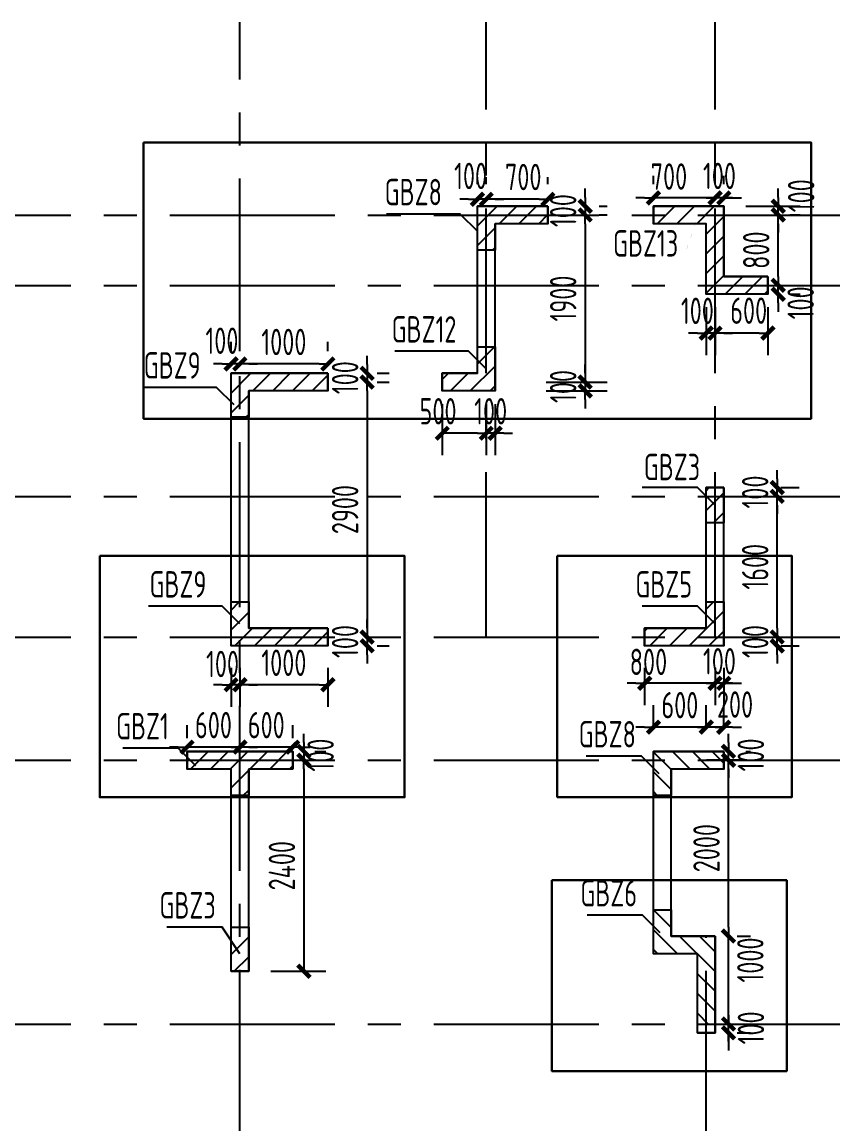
# Model space of a CAD drawing. Extents: x 580289 to 1106878, y -144605 to 78052.
# Drawn here: x 883208 to 892423, y 58074 to 70605 of the extents above; entities that cross this region are included whole.
import ezdxf

# ---------------------------------------------------------------- set-up
doc = ezdxf.new("R2010")
doc.units = 0
doc.header["$LTSCALE"] = 100
doc.linetypes.add('CENTER', pattern=[2, 1.25, -0.25, 0.25, -0.25])
doc.layers.get('0').update_dxf_attribs({"linetype": 'CONTINUOUS'})
doc.layers.get('Defpoints').update_dxf_attribs({"linetype": 'CONTINUOUS'})
for name, color, linetype in [('21000', 7, 'CONTINUOUS'), ('b边缘构件', 240, 'CONTINUOUS'), ('b边缘构件阴影', 240, 'CONTINUOUS'), ('COLU', 7, 'CONTINUOUS'), ('DIM', 3, 'CONTINUOUS'), ('PAXIS', 253, 'CENTER'), ('TEXT', 2, 'CONTINUOUS'), ('THIN', 7, 'CONTINUOUS')]:
    doc.layers.add(name, color=color, linetype=linetype)
doc.styles.get("Standard").update_dxf_attribs({"font": 'tssdeng.shx', "width": 0.7, "bigfont": 'tssdchn.shx'})
doc.styles.add('TSSD_Dimension', font='Tssdeng.shx', dxfattribs={"width": 0.7, "bigfont": 'tssdchn.shx'})
doc.dimstyles.new('TSSD_100_100$0', dxfattribs={"dimtxt": 300, "dimasz": 100, "dimexe": 250, "dimexo": 250, "dimgap": 100, "dimtad": 1, "dimdec": 0, "dimzin": 0, "dimdsep": 46, "dimtxsty": 'TSSD_Dimension', "dimblk": '_TSDBK', "dimblk1": '_TSDBK', "dimblk2": '_TSDBK', "dimsah": 1, "dimcen": 0, "dimclrt": 7, "dimadec": 0, "dimazin": 0, "dimtfac": 1, "dimtdec": 0, "dimtix": 1, "dimtmove": 2, "dimatfit": 3, "dimldrblk": '_TSDBK', "dimfxl": 1, "dimtolj": 1, "dimtzin": 0, "dimarcsym": 0})
pattern_1 = [(45, (430321.28, 300359.7), (-112.2532, 112.2532), [])]

# ---------------------------------------------------------------- blocks, each defined once
blk = doc.blocks.new('_TSDBK')
blk.add_line((-1, 0), (0, 0))
at = {"const_width": 0.5}
blk.add_lwpolyline([(-0.7, -0.7), (0.7, 0.7)], dxfattribs=at)
blk = doc.blocks.new('*D875')
at = {"layer": 'Defpoints', "color": 0}
for p in [(886283, 62311), (886283, 62211), (886411, 62211)]:
    blk.add_point(p, dxfattribs=at)
at = {"layer": 'DIM', "color": 0, "lineweight": -2}
for p, q in [((886411, 62411), (886411, 62511)), ((886411, 62311), (886411, 62211)), ((886533, 62311), (886661, 62311)), ((886533, 62211), (886661, 62211)), ((886411, 62111), (886411, 62011))]:
    blk.add_line(p, q, dxfattribs=at)
at = {"layer": 'DIM', "color": 0, "lineweight": -2, "xscale": 100, "yscale": 100, "zscale": 100}
for p, rotation in [((886411, 62311), 270), ((886411, 62211), 90)]:
    blk.add_blockref('_TSDBK', p, dxfattribs=dict(at, rotation=rotation))
at = {"layer": 'DIM', "color": 7, "insert": (886601, 62269), "char_height": 300, "attachment_point": 5, "rotation": 90, "style": 'TSSD_Dimension'}
blk.add_mtext('\\A1;100', dxfattribs=at)
blk = doc.blocks.new('*D876')
at = {"layer": 'Defpoints', "color": 0}
for p in [(886283, 62211), (885783, 59811), (886411, 59811)]:
    blk.add_point(p, dxfattribs=at)
at = {"layer": 'DIM', "color": 0, "lineweight": -2}
for p, q in [((886533, 62211), (886661, 62211)), ((886411, 62111), (886411, 59911)), ((886033, 59811), (886661, 59811))]:
    blk.add_line(p, q, dxfattribs=at)
at = {"layer": 'DIM', "color": 0, "lineweight": -2, "xscale": 100, "yscale": 100, "zscale": 100}
for p, rotation in [((886411, 62211), 90), ((886411, 59811), 270)]:
    blk.add_blockref('_TSDBK', p, dxfattribs=dict(at, rotation=rotation))
at = {"layer": 'DIM', "color": 7, "insert": (886161, 61011), "char_height": 300, "attachment_point": 5, "rotation": 90, "style": 'TSSD_Dimension'}
blk.add_mtext('\\A1;2400', dxfattribs=at)
blk = doc.blocks.new('*D885')
at = {"layer": 'Defpoints', "color": 0}
for p in [(890883, 59211), (891236, 59211), (891083, 59111)]:
    blk.add_point(p, dxfattribs=at)
at = {"layer": 'DIM', "color": 0, "lineweight": -2}
for p, q in [((891236, 59311), (891236, 59411)), ((891133, 59211), (891486, 59211)), ((891236, 59111), (891236, 59211)), ((891333, 59111), (891486, 59111)), ((891236, 59011), (891236, 58911))]:
    blk.add_line(p, q, dxfattribs=at)
at = {"layer": 'DIM', "color": 0, "lineweight": -2, "xscale": 100, "yscale": 100, "zscale": 100}
for p, rotation in [((891236, 59211), 270), ((891236, 59111), 90)]:
    blk.add_blockref('_TSDBK', p, dxfattribs=dict(at, rotation=rotation))
at = {"layer": 'DIM', "color": 7, "insert": (891491, 59167), "char_height": 300, "attachment_point": 5, "rotation": 90, "style": 'TSSD_Dimension'}
blk.add_mtext('\\A1;100', dxfattribs=at)
blk = doc.blocks.new('*D886')
at = {"layer": 'Defpoints', "color": 0}
for p in [(891083, 60211), (891236, 60211), (890883, 59211)]:
    blk.add_point(p, dxfattribs=at)
at = {"layer": 'DIM', "color": 0, "lineweight": -2}
for p, q in [((891236, 60311), (891236, 60411)), ((891236, 59211), (891236, 60211)), ((891333, 60211), (891486, 60211)), ((891133, 59211), (891486, 59211)), ((891236, 59111), (891236, 59011))]:
    blk.add_line(p, q, dxfattribs=at)
at = {"layer": 'DIM', "color": 0, "lineweight": -2, "xscale": 100, "yscale": 100, "zscale": 100}
for p, rotation in [((891236, 60211), 270), ((891236, 59211), 90)]:
    blk.add_blockref('_TSDBK', p, dxfattribs=dict(at, rotation=rotation))
at = {"layer": 'DIM', "color": 7, "insert": (891484, 59939), "char_height": 300, "attachment_point": 5, "rotation": 90, "style": 'TSSD_Dimension'}
blk.add_mtext('\\A1;1000', dxfattribs=at)
blk = doc.blocks.new('*D887')
at = {"layer": 'Defpoints', "color": 0}
for p in [(891236, 62211), (891635, 62211), (891083, 60211)]:
    blk.add_point(p, dxfattribs=at)
at = {"layer": 'DIM', "color": 0, "lineweight": -2}
for p, q in [((891385, 62211), (890986, 62211)), ((891236, 60311), (891236, 62111)), ((891333, 60211), (891486, 60211))]:
    blk.add_line(p, q, dxfattribs=at)
at = {"layer": 'DIM', "color": 0, "lineweight": -2, "xscale": 100, "yscale": 100, "zscale": 100}
for p, rotation in [((891236, 62211), 90), ((891236, 60211), 270)]:
    blk.add_blockref('_TSDBK', p, dxfattribs=dict(at, rotation=rotation))
at = {"layer": 'DIM', "color": 7, "insert": (890986, 61211), "char_height": 300, "attachment_point": 5, "rotation": 90, "style": 'TSSD_Dimension'}
blk.add_mtext('\\A1;2000', dxfattribs=at)
blk = doc.blocks.new('*D888')
at = {"layer": 'Defpoints', "color": 0}
for p in [(891182, 62311), (891236, 62311), (891635, 62211)]:
    blk.add_point(p, dxfattribs=at)
at = {"layer": 'DIM', "color": 0, "lineweight": -2}
for p, q in [((891236, 62411), (891236, 62511)), ((891236, 62211), (891236, 62311)), ((891432, 62311), (891486, 62311)), ((891385, 62211), (890986, 62211)), ((891236, 62111), (891236, 62011))]:
    blk.add_line(p, q, dxfattribs=at)
at = {"layer": 'DIM', "color": 0, "lineweight": -2, "xscale": 100, "yscale": 100, "zscale": 100}
for p, rotation in [((891236, 62311), 270), ((891236, 62211), 90)]:
    blk.add_blockref('_TSDBK', p, dxfattribs=dict(at, rotation=rotation))
at = {"layer": 'DIM', "color": 7, "insert": (891490, 62271), "char_height": 300, "attachment_point": 5, "rotation": 90, "style": 'TSSD_Dimension'}
blk.add_mtext('\\A1;100', dxfattribs=at)
blk = doc.blocks.new('*D889')
at = {"layer": 'Defpoints', "color": 0}
for p in [(890983, 62587), (890983, 62311), (891182, 62311)]:
    blk.add_point(p, dxfattribs=at)
at = {"layer": 'DIM', "color": 0, "lineweight": -2}
for p, q in [((890983, 62561), (890983, 62837)), ((891182, 62561), (891182, 62837)), ((890883, 62587), (890783, 62587)), ((891182, 62587), (890983, 62587)), ((891282, 62587), (891382, 62587))]:
    blk.add_line(p, q, dxfattribs=at)
at = {"layer": 'DIM', "color": 0, "lineweight": -2, "xscale": 100, "yscale": 100, "zscale": 100}
blk.add_blockref('_TSDBK', (890983, 62587), dxfattribs=at)
at = {"layer": 'DIM', "color": 0, "lineweight": -2, "xscale": 100, "yscale": 100, "zscale": 100, "rotation": 180}
blk.add_blockref('_TSDBK', (891182, 62587), dxfattribs=at)
at = {"layer": 'DIM', "color": 7, "insert": (891310, 62844), "char_height": 300, "attachment_point": 5, "style": 'TSSD_Dimension'}
blk.add_mtext('\\A1;200', dxfattribs=at)
blk = doc.blocks.new('*D890')
at = {"layer": 'Defpoints', "color": 0}
for p in [(890383, 62587), (890383, 62311), (890983, 62311)]:
    blk.add_point(p, dxfattribs=at)
at = {"layer": 'DIM', "color": 0, "lineweight": -2}
for p, q in [((890383, 62561), (890383, 62837)), ((890983, 62561), (890983, 62837)), ((890283, 62587), (890183, 62587)), ((890983, 62587), (890383, 62587)), ((891083, 62587), (891183, 62587))]:
    blk.add_line(p, q, dxfattribs=at)
at = {"layer": 'DIM', "color": 0, "lineweight": -2, "xscale": 100, "yscale": 100, "zscale": 100}
blk.add_blockref('_TSDBK', (890383, 62587), dxfattribs=at)
at = {"layer": 'DIM', "color": 0, "lineweight": -2, "xscale": 100, "yscale": 100, "zscale": 100, "rotation": 180}
blk.add_blockref('_TSDBK', (890983, 62587), dxfattribs=at)
at = {"layer": 'DIM', "color": 7, "insert": (890683, 62837), "char_height": 300, "attachment_point": 5, "style": 'TSSD_Dimension'}
blk.add_mtext('\\A1;600', dxfattribs=at)
blk = doc.blocks.new('*D891')
at = {"layer": 'Defpoints', "color": 0}
for p in [(891083, 63511), (891183, 63511), (891083, 63086)]:
    blk.add_point(p, dxfattribs=at)
at = {"layer": 'DIM', "color": 0, "lineweight": -2}
for p, q in [((891083, 63261), (891083, 62836)), ((891183, 63261), (891183, 62836)), ((890983, 63086), (890883, 63086)), ((891183, 63086), (891083, 63086)), ((891283, 63086), (891383, 63086))]:
    blk.add_line(p, q, dxfattribs=at)
at = {"layer": 'DIM', "color": 0, "lineweight": -2, "xscale": 100, "yscale": 100, "zscale": 100}
blk.add_blockref('_TSDBK', (891083, 63086), dxfattribs=at)
at = {"layer": 'DIM', "color": 0, "lineweight": -2, "xscale": 100, "yscale": 100, "zscale": 100, "rotation": 180}
blk.add_blockref('_TSDBK', (891183, 63086), dxfattribs=at)
at = {"layer": 'DIM', "color": 7, "insert": (891133, 63336), "char_height": 300, "attachment_point": 5, "style": 'TSSD_Dimension'}
blk.add_mtext('\\A1;100', dxfattribs=at)
blk = doc.blocks.new('*D892')
at = {"layer": 'Defpoints', "color": 0}
for p in [(890283, 63511), (891083, 63511), (890283, 63086)]:
    blk.add_point(p, dxfattribs=at)
at = {"layer": 'DIM', "color": 0, "lineweight": -2}
for p, q in [((890283, 63261), (890283, 62836)), ((891083, 63261), (891083, 62836)), ((890183, 63086), (890083, 63086)), ((891083, 63086), (890283, 63086)), ((891183, 63086), (891283, 63086))]:
    blk.add_line(p, q, dxfattribs=at)
at = {"layer": 'DIM', "color": 0, "lineweight": -2, "xscale": 100, "yscale": 100, "zscale": 100}
blk.add_blockref('_TSDBK', (890283, 63086), dxfattribs=at)
at = {"layer": 'DIM', "color": 0, "lineweight": -2, "xscale": 100, "yscale": 100, "zscale": 100, "rotation": 180}
blk.add_blockref('_TSDBK', (891083, 63086), dxfattribs=at)
at = {"layer": 'DIM', "color": 7, "insert": (890326, 63329), "char_height": 300, "attachment_point": 5, "style": 'TSSD_Dimension'}
blk.add_mtext('\\A1;800', dxfattribs=at)
blk = doc.blocks.new('*D893')
at = {"layer": 'Defpoints', "color": 0}
for p in [(888483, 68590), (888483, 68511), (889183, 68511)]:
    blk.add_point(p, dxfattribs=at)
at = {"layer": 'DIM', "color": 0, "lineweight": -2}
for p, q in [((888483, 68761), (888483, 68840)), ((889183, 68761), (889183, 68840)), ((889083, 68590), (888583, 68590))]:
    blk.add_line(p, q, dxfattribs=at)
at = {"layer": 'DIM', "color": 0, "lineweight": -2, "xscale": 100, "yscale": 100, "zscale": 100, "rotation": 180}
blk.add_blockref('_TSDBK', (888483, 68590), dxfattribs=at)
at = {"layer": 'DIM', "color": 0, "lineweight": -2, "xscale": 100, "yscale": 100, "zscale": 100}
blk.add_blockref('_TSDBK', (889183, 68590), dxfattribs=at)
at = {"layer": 'DIM', "color": 7, "insert": (888903, 68843), "char_height": 300, "attachment_point": 5, "style": 'TSSD_Dimension'}
blk.add_mtext('\\A1;700', dxfattribs=at)
blk = doc.blocks.new('*D894')
at = {"layer": 'Defpoints', "color": 0}
for p in [(888383, 68590), (888383, 68511), (888483, 68511)]:
    blk.add_point(p, dxfattribs=at)
at = {"layer": 'DIM', "color": 0, "lineweight": -2}
for p, q in [((888383, 68761), (888383, 68840)), ((888483, 68761), (888483, 68840)), ((888283, 68590), (888183, 68590)), ((888483, 68590), (888383, 68590)), ((888583, 68590), (888683, 68590))]:
    blk.add_line(p, q, dxfattribs=at)
at = {"layer": 'DIM', "color": 0, "lineweight": -2, "xscale": 100, "yscale": 100, "zscale": 100}
blk.add_blockref('_TSDBK', (888383, 68590), dxfattribs=at)
at = {"layer": 'DIM', "color": 0, "lineweight": -2, "xscale": 100, "yscale": 100, "zscale": 100, "rotation": 180}
blk.add_blockref('_TSDBK', (888483, 68590), dxfattribs=at)
at = {"layer": 'DIM', "color": 7, "insert": (888305, 68855), "char_height": 300, "attachment_point": 5, "style": 'TSSD_Dimension'}
blk.add_mtext('\\A1;100', dxfattribs=at)
blk = doc.blocks.new('*D904')
at = {"layer": 'Defpoints', "color": 0}
for p in [(891083, 67611), (891683, 67611), (891083, 67068)]:
    blk.add_point(p, dxfattribs=at)
at = {"layer": 'DIM', "color": 0, "lineweight": -2}
for p, q in [((891083, 67361), (891083, 66818)), ((891683, 67361), (891683, 66818)), ((891583, 67068), (891183, 67068))]:
    blk.add_line(p, q, dxfattribs=at)
at = {"layer": 'DIM', "color": 0, "lineweight": -2, "xscale": 100, "yscale": 100, "zscale": 100, "rotation": 180}
blk.add_blockref('_TSDBK', (891083, 67068), dxfattribs=at)
at = {"layer": 'DIM', "color": 0, "lineweight": -2, "xscale": 100, "yscale": 100, "zscale": 100}
blk.add_blockref('_TSDBK', (891683, 67068), dxfattribs=at)
at = {"layer": 'DIM', "color": 7, "insert": (891465, 67323), "char_height": 300, "attachment_point": 5, "style": 'TSSD_Dimension'}
blk.add_mtext('\\A1;600', dxfattribs=at)
blk = doc.blocks.new('*D905')
at = {"layer": 'Defpoints', "color": 0}
for p in [(890983, 67611), (891083, 67611), (890983, 67068)]:
    blk.add_point(p, dxfattribs=at)
at = {"layer": 'DIM', "color": 0, "lineweight": -2}
for p, q in [((890983, 67361), (890983, 66818)), ((891083, 67361), (891083, 66818)), ((890883, 67068), (890783, 67068)), ((891083, 67068), (890983, 67068)), ((891183, 67068), (891283, 67068))]:
    blk.add_line(p, q, dxfattribs=at)
at = {"layer": 'DIM', "color": 0, "lineweight": -2, "xscale": 100, "yscale": 100, "zscale": 100}
blk.add_blockref('_TSDBK', (890983, 67068), dxfattribs=at)
at = {"layer": 'DIM', "color": 0, "lineweight": -2, "xscale": 100, "yscale": 100, "zscale": 100, "rotation": 180}
blk.add_blockref('_TSDBK', (891083, 67068), dxfattribs=at)
at = {"layer": 'DIM', "color": 7, "insert": (890882, 67321), "char_height": 300, "attachment_point": 5, "style": 'TSSD_Dimension'}
blk.add_mtext('\\A1;100', dxfattribs=at)
blk = doc.blocks.new('*D906')
at = {"layer": 'Defpoints', "color": 0}
for p in [(891683, 67611), (891801, 67611), (891683, 67511)]:
    blk.add_point(p, dxfattribs=at)
at = {"layer": 'DIM', "color": 0, "lineweight": -2}
for p, q in [((891801, 67711), (891801, 67811)), ((891801, 67511), (891801, 67611)), ((891933, 67611), (892051, 67611)), ((891933, 67511), (892051, 67511)), ((891801, 67411), (891801, 67311))]:
    blk.add_line(p, q, dxfattribs=at)
at = {"layer": 'DIM', "color": 0, "lineweight": -2, "xscale": 100, "yscale": 100, "zscale": 100}
for p, rotation in [((891801, 67611), 270), ((891801, 67511), 90)]:
    blk.add_blockref('_TSDBK', p, dxfattribs=dict(at, rotation=rotation))
at = {"layer": 'DIM', "color": 7, "insert": (892056, 67412), "char_height": 300, "attachment_point": 5, "rotation": 90, "style": 'TSSD_Dimension'}
blk.add_mtext('\\A1;100', dxfattribs=at)
blk = doc.blocks.new('*D907')
at = {"layer": 'Defpoints', "color": 0}
for p in [(891683, 68411), (891801, 68411), (891683, 67611)]:
    blk.add_point(p, dxfattribs=at)
at = {"layer": 'DIM', "color": 0, "lineweight": -2}
for p, q in [((891801, 67711), (891801, 68311)), ((891933, 68411), (892051, 68411)), ((891933, 67611), (892051, 67611))]:
    blk.add_line(p, q, dxfattribs=at)
at = {"layer": 'DIM', "color": 0, "lineweight": -2, "xscale": 100, "yscale": 100, "zscale": 100}
for p, rotation in [((891801, 68411), 90), ((891801, 67611), 270)]:
    blk.add_blockref('_TSDBK', p, dxfattribs=dict(at, rotation=rotation))
at = {"layer": 'DIM', "color": 7, "insert": (891551, 68011), "char_height": 300, "attachment_point": 5, "rotation": 90, "style": 'TSSD_Dimension'}
blk.add_mtext('\\A1;800', dxfattribs=at)
blk = doc.blocks.new('*D908')
at = {"layer": 'Defpoints', "color": 0}
for p in [(891183, 68511), (891801, 68511), (891683, 68411)]:
    blk.add_point(p, dxfattribs=at)
at = {"layer": 'DIM', "color": 0, "lineweight": -2}
for p, q in [((891801, 68611), (891801, 68711)), ((891433, 68511), (892051, 68511)), ((891801, 68411), (891801, 68511)), ((891801, 68311), (891801, 68211)), ((891933, 68411), (892051, 68411))]:
    blk.add_line(p, q, dxfattribs=at)
at = {"layer": 'DIM', "color": 0, "lineweight": -2, "xscale": 100, "yscale": 100, "zscale": 100}
for p, rotation in [((891801, 68511), 270), ((891801, 68411), 90)]:
    blk.add_blockref('_TSDBK', p, dxfattribs=dict(at, rotation=rotation))
at = {"layer": 'DIM', "color": 7, "insert": (892062, 68630), "char_height": 300, "attachment_point": 5, "rotation": 90, "style": 'TSSD_Dimension'}
blk.add_mtext('\\A1;100', dxfattribs=at)
blk = doc.blocks.new('*D909')
at = {"layer": 'Defpoints', "color": 0}
for p in [(891083, 68605), (891083, 68511), (891183, 68511)]:
    blk.add_point(p, dxfattribs=at)
at = {"layer": 'DIM', "color": 0, "lineweight": -2}
for p, q in [((891083, 68761), (891083, 68855)), ((891183, 68761), (891183, 68855)), ((890983, 68605), (890883, 68605)), ((891183, 68605), (891083, 68605)), ((891283, 68605), (891383, 68605))]:
    blk.add_line(p, q, dxfattribs=at)
at = {"layer": 'DIM', "color": 0, "lineweight": -2, "xscale": 100, "yscale": 100, "zscale": 100}
blk.add_blockref('_TSDBK', (891083, 68605), dxfattribs=at)
at = {"layer": 'DIM', "color": 0, "lineweight": -2, "xscale": 100, "yscale": 100, "zscale": 100, "rotation": 180}
blk.add_blockref('_TSDBK', (891183, 68605), dxfattribs=at)
at = {"layer": 'DIM', "color": 7, "insert": (891133, 68855), "char_height": 300, "attachment_point": 5, "style": 'TSSD_Dimension'}
blk.add_mtext('\\A1;100', dxfattribs=at)
blk = doc.blocks.new('*D910')
at = {"layer": 'Defpoints', "color": 0}
for p in [(890383, 68605), (890383, 68511), (891083, 68511)]:
    blk.add_point(p, dxfattribs=at)
at = {"layer": 'DIM', "color": 0, "lineweight": -2}
for p, q in [((890383, 68761), (890383, 68855)), ((891083, 68761), (891083, 68855)), ((890283, 68605), (890183, 68605)), ((891083, 68605), (890383, 68605)), ((891183, 68605), (891283, 68605))]:
    blk.add_line(p, q, dxfattribs=at)
at = {"layer": 'DIM', "color": 0, "lineweight": -2, "xscale": 100, "yscale": 100, "zscale": 100}
blk.add_blockref('_TSDBK', (890383, 68605), dxfattribs=at)
at = {"layer": 'DIM', "color": 0, "lineweight": -2, "xscale": 100, "yscale": 100, "zscale": 100, "rotation": 180}
blk.add_blockref('_TSDBK', (891083, 68605), dxfattribs=at)
at = {"layer": 'DIM', "color": 7, "insert": (890559, 68848), "char_height": 300, "attachment_point": 5, "style": 'TSSD_Dimension'}
blk.add_mtext('\\A1;700', dxfattribs=at)
blk = doc.blocks.new('*D911')
at = {"layer": 'Defpoints', "color": 0}
for p in [(889515, 68511), (889515, 68411), (889607, 68411)]:
    blk.add_point(p, dxfattribs=at)
at = {"layer": 'DIM', "color": 0, "lineweight": -2}
for p, q in [((889607, 68611), (889607, 68711)), ((889607, 68511), (889607, 68411)), ((889765, 68511), (889857, 68511)), ((889607, 68311), (889607, 68211)), ((889765, 68411), (889857, 68411))]:
    blk.add_line(p, q, dxfattribs=at)
at = {"layer": 'DIM', "color": 0, "lineweight": -2, "xscale": 100, "yscale": 100, "zscale": 100}
for p, rotation in [((889607, 68511), 270), ((889607, 68411), 90)]:
    blk.add_blockref('_TSDBK', p, dxfattribs=dict(at, rotation=rotation))
at = {"layer": 'DIM', "color": 7, "insert": (889357, 68461), "char_height": 300, "attachment_point": 5, "rotation": 90, "style": 'TSSD_Dimension'}
blk.add_mtext('\\A1;100', dxfattribs=at)
blk = doc.blocks.new('*D912')
at = {"layer": 'Defpoints', "color": 0}
for p in [(889515, 68411), (888915, 66511), (889607, 66511)]:
    blk.add_point(p, dxfattribs=at)
at = {"layer": 'DIM', "color": 0, "lineweight": -2}
for p, q in [((889607, 68311), (889607, 66611)), ((889765, 68411), (889857, 68411)), ((889165, 66511), (889857, 66511))]:
    blk.add_line(p, q, dxfattribs=at)
at = {"layer": 'DIM', "color": 0, "lineweight": -2, "xscale": 100, "yscale": 100, "zscale": 100}
for p, rotation in [((889607, 68411), 90), ((889607, 66511), 270)]:
    blk.add_blockref('_TSDBK', p, dxfattribs=dict(at, rotation=rotation))
at = {"layer": 'DIM', "color": 7, "insert": (889357, 67461), "char_height": 300, "attachment_point": 5, "rotation": 90, "style": 'TSSD_Dimension'}
blk.add_mtext('\\A1;1900', dxfattribs=at)
blk = doc.blocks.new('*D913')
at = {"layer": 'Defpoints', "color": 0}
for p in [(888915, 66511), (888915, 66411), (889607, 66411)]:
    blk.add_point(p, dxfattribs=at)
at = {"layer": 'DIM', "color": 0, "lineweight": -2}
for p, q in [((889607, 66611), (889607, 66711)), ((889165, 66511), (889857, 66511)), ((889607, 66511), (889607, 66411)), ((889165, 66411), (889857, 66411)), ((889607, 66311), (889607, 66211))]:
    blk.add_line(p, q, dxfattribs=at)
at = {"layer": 'DIM', "color": 0, "lineweight": -2, "xscale": 100, "yscale": 100, "zscale": 100}
for p, rotation in [((889607, 66511), 270), ((889607, 66411), 90)]:
    blk.add_blockref('_TSDBK', p, dxfattribs=dict(at, rotation=rotation))
at = {"layer": 'DIM', "color": 7, "insert": (889357, 66461), "char_height": 300, "attachment_point": 5, "rotation": 90, "style": 'TSSD_Dimension'}
blk.add_mtext('\\A1;100', dxfattribs=at)
blk = doc.blocks.new('*D914')
at = {"layer": 'Defpoints', "color": 0}
for p in [(888483, 66511), (888583, 66511), (888483, 65929)]:
    blk.add_point(p, dxfattribs=at)
at = {"layer": 'DIM', "color": 0, "lineweight": -2}
for p, q in [((888483, 66261), (888483, 65679)), ((888583, 66261), (888583, 65679)), ((888383, 65929), (888283, 65929)), ((888583, 65929), (888483, 65929)), ((888683, 65929), (888783, 65929))]:
    blk.add_line(p, q, dxfattribs=at)
at = {"layer": 'DIM', "color": 0, "lineweight": -2, "xscale": 100, "yscale": 100, "zscale": 100}
blk.add_blockref('_TSDBK', (888483, 65929), dxfattribs=at)
at = {"layer": 'DIM', "color": 0, "lineweight": -2, "xscale": 100, "yscale": 100, "zscale": 100, "rotation": 180}
blk.add_blockref('_TSDBK', (888583, 65929), dxfattribs=at)
at = {"layer": 'DIM', "color": 7, "insert": (888533, 66179), "char_height": 300, "attachment_point": 5, "style": 'TSSD_Dimension'}
blk.add_mtext('\\A1;100', dxfattribs=at)
blk = doc.blocks.new('*D915')
at = {"layer": 'Defpoints', "color": 0}
for p in [(887983, 66511), (888483, 66511), (887983, 65929)]:
    blk.add_point(p, dxfattribs=at)
at = {"layer": 'DIM', "color": 0, "lineweight": -2}
for p, q in [((887983, 66261), (887983, 65679)), ((888483, 66261), (888483, 65679)), ((888383, 65929), (888083, 65929))]:
    blk.add_line(p, q, dxfattribs=at)
at = {"layer": 'DIM', "color": 0, "lineweight": -2, "xscale": 100, "yscale": 100, "zscale": 100, "rotation": 180}
blk.add_blockref('_TSDBK', (887983, 65929), dxfattribs=at)
at = {"layer": 'DIM', "color": 0, "lineweight": -2, "xscale": 100, "yscale": 100, "zscale": 100}
blk.add_blockref('_TSDBK', (888483, 65929), dxfattribs=at)
at = {"layer": 'DIM', "color": 7, "insert": (887935, 66179), "char_height": 300, "attachment_point": 5, "style": 'TSSD_Dimension'}
blk.add_mtext('\\A1;500', dxfattribs=at)
blk = doc.blocks.new('*D916')
at = {"layer": 'Defpoints', "color": 0}
for p in [(885683, 66717), (885683, 66611), (886683, 66611)]:
    blk.add_point(p, dxfattribs=at)
at = {"layer": 'DIM', "color": 0, "lineweight": -2}
for p, q in [((885683, 66861), (885683, 66967)), ((886683, 66861), (886683, 66967)), ((886583, 66717), (885783, 66717))]:
    blk.add_line(p, q, dxfattribs=at)
at = {"layer": 'DIM', "color": 0, "lineweight": -2, "xscale": 100, "yscale": 100, "zscale": 100, "rotation": 180}
blk.add_blockref('_TSDBK', (885683, 66717), dxfattribs=at)
at = {"layer": 'DIM', "color": 0, "lineweight": -2, "xscale": 100, "yscale": 100, "zscale": 100}
blk.add_blockref('_TSDBK', (886683, 66717), dxfattribs=at)
at = {"layer": 'DIM', "color": 7, "insert": (886183, 66967), "char_height": 300, "attachment_point": 5, "style": 'TSSD_Dimension'}
blk.add_mtext('\\A1;1000', dxfattribs=at)
blk = doc.blocks.new('*D917')
at = {"layer": 'Defpoints', "color": 0}
for p in [(885583, 66717), (885583, 66611), (885683, 66611)]:
    blk.add_point(p, dxfattribs=at)
at = {"layer": 'DIM', "color": 0, "lineweight": -2}
for p, q in [((885583, 66861), (885583, 66967)), ((885683, 66861), (885683, 66967)), ((885483, 66717), (885383, 66717)), ((885683, 66717), (885583, 66717)), ((885783, 66717), (885883, 66717))]:
    blk.add_line(p, q, dxfattribs=at)
at = {"layer": 'DIM', "color": 0, "lineweight": -2, "xscale": 100, "yscale": 100, "zscale": 100}
blk.add_blockref('_TSDBK', (885583, 66717), dxfattribs=at)
at = {"layer": 'DIM', "color": 0, "lineweight": -2, "xscale": 100, "yscale": 100, "zscale": 100, "rotation": 180}
blk.add_blockref('_TSDBK', (885683, 66717), dxfattribs=at)
at = {"layer": 'DIM', "color": 7, "insert": (885479, 66981), "char_height": 300, "attachment_point": 5, "style": 'TSSD_Dimension'}
blk.add_mtext('\\A1;100', dxfattribs=at)
blk = doc.blocks.new('*D918')
at = {"layer": 'Defpoints', "color": 0}
for p in [(885683, 63511), (886683, 63511), (885683, 63069)]:
    blk.add_point(p, dxfattribs=at)
at = {"layer": 'DIM', "color": 0, "lineweight": -2}
for p, q in [((885683, 63261), (885683, 62819)), ((886683, 63261), (886683, 62819)), ((886583, 63069), (885783, 63069))]:
    blk.add_line(p, q, dxfattribs=at)
at = {"layer": 'DIM', "color": 0, "lineweight": -2, "xscale": 100, "yscale": 100, "zscale": 100, "rotation": 180}
blk.add_blockref('_TSDBK', (885683, 63069), dxfattribs=at)
at = {"layer": 'DIM', "color": 0, "lineweight": -2, "xscale": 100, "yscale": 100, "zscale": 100}
blk.add_blockref('_TSDBK', (886683, 63069), dxfattribs=at)
at = {"layer": 'DIM', "color": 7, "insert": (886183, 63319), "char_height": 300, "attachment_point": 5, "style": 'TSSD_Dimension'}
blk.add_mtext('\\A1;1000', dxfattribs=at)
blk = doc.blocks.new('*D919')
at = {"layer": 'Defpoints', "color": 0}
for p in [(885583, 63511), (885683, 63511), (885583, 63069)]:
    blk.add_point(p, dxfattribs=at)
at = {"layer": 'DIM', "color": 0, "lineweight": -2}
for p, q in [((885583, 63261), (885583, 62819)), ((885683, 63261), (885683, 62819)), ((885483, 63069), (885383, 63069)), ((885683, 63069), (885583, 63069)), ((885783, 63069), (885883, 63069))]:
    blk.add_line(p, q, dxfattribs=at)
at = {"layer": 'DIM', "color": 0, "lineweight": -2, "xscale": 100, "yscale": 100, "zscale": 100}
blk.add_blockref('_TSDBK', (885583, 63069), dxfattribs=at)
at = {"layer": 'DIM', "color": 0, "lineweight": -2, "xscale": 100, "yscale": 100, "zscale": 100, "rotation": 180}
blk.add_blockref('_TSDBK', (885683, 63069), dxfattribs=at)
at = {"layer": 'DIM', "color": 7, "insert": (885486, 63305), "char_height": 300, "attachment_point": 5, "style": 'TSSD_Dimension'}
blk.add_mtext('\\A1;100', dxfattribs=at)
blk = doc.blocks.new('*D920')
at = {"layer": 'Defpoints', "color": 0}
for p in [(886994, 66611), (886994, 66511), (887129, 66511)]:
    blk.add_point(p, dxfattribs=at)
at = {"layer": 'DIM', "color": 0, "lineweight": -2}
for p, q in [((887129, 66711), (887129, 66811)), ((887129, 66611), (887129, 66511)), ((887244, 66611), (887379, 66611)), ((887244, 66511), (887379, 66511)), ((887129, 66411), (887129, 66311))]:
    blk.add_line(p, q, dxfattribs=at)
at = {"layer": 'DIM', "color": 0, "lineweight": -2, "xscale": 100, "yscale": 100, "zscale": 100}
for p, rotation in [((887129, 66611), 270), ((887129, 66511), 90)]:
    blk.add_blockref('_TSDBK', p, dxfattribs=dict(at, rotation=rotation))
at = {"layer": 'DIM', "color": 7, "insert": (886879, 66561), "char_height": 300, "attachment_point": 5, "rotation": 90, "style": 'TSSD_Dimension'}
blk.add_mtext('\\A1;100', dxfattribs=at)
blk = doc.blocks.new('*D921')
at = {"layer": 'Defpoints', "color": 0}
for p in [(886994, 66511), (886994, 63611), (887129, 63611)]:
    blk.add_point(p, dxfattribs=at)
at = {"layer": 'DIM', "color": 0, "lineweight": -2}
for p, q in [((887244, 66511), (887379, 66511)), ((887129, 66411), (887129, 63711)), ((887244, 63611), (887379, 63611))]:
    blk.add_line(p, q, dxfattribs=at)
at = {"layer": 'DIM', "color": 0, "lineweight": -2, "xscale": 100, "yscale": 100, "zscale": 100}
for p, rotation in [((887129, 66511), 90), ((887129, 63611), 270)]:
    blk.add_blockref('_TSDBK', p, dxfattribs=dict(at, rotation=rotation))
at = {"layer": 'DIM', "color": 7, "insert": (886879, 65061), "char_height": 300, "attachment_point": 5, "rotation": 90, "style": 'TSSD_Dimension'}
blk.add_mtext('\\A1;2900', dxfattribs=at)
blk = doc.blocks.new('*D922')
at = {"layer": 'Defpoints', "color": 0}
for p in [(886994, 63611), (886994, 63511), (887129, 63511)]:
    blk.add_point(p, dxfattribs=at)
at = {"layer": 'DIM', "color": 0, "lineweight": -2}
for p, q in [((887129, 63711), (887129, 63811)), ((887129, 63611), (887129, 63511)), ((887244, 63611), (887379, 63611)), ((887129, 63411), (887129, 63311)), ((887244, 63511), (887379, 63511))]:
    blk.add_line(p, q, dxfattribs=at)
at = {"layer": 'DIM', "color": 0, "lineweight": -2, "xscale": 100, "yscale": 100, "zscale": 100}
for p, rotation in [((887129, 63611), 270), ((887129, 63511), 90)]:
    blk.add_blockref('_TSDBK', p, dxfattribs=dict(at, rotation=rotation))
at = {"layer": 'DIM', "color": 7, "insert": (886879, 63561), "char_height": 300, "attachment_point": 5, "rotation": 90, "style": 'TSSD_Dimension'}
blk.add_mtext('\\A1;100', dxfattribs=at)
blk = doc.blocks.new('*D945')
at = {"layer": 'Defpoints', "color": 0}
for p in [(891754, 63612), (891789, 63612), (891580, 63511)]:
    blk.add_point(p, dxfattribs=at)
at = {"layer": 'DIM', "color": 0, "lineweight": -2}
for p, q in [((891789, 63712), (891789, 63812)), ((891789, 63511), (891789, 63612)), ((892004, 63612), (892039, 63612)), ((891789, 63411), (891789, 63311)), ((891830, 63511), (892039, 63511))]:
    blk.add_line(p, q, dxfattribs=at)
at = {"layer": 'DIM', "color": 0, "lineweight": -2, "xscale": 100, "yscale": 100, "zscale": 100}
for p, rotation in [((891789, 63612), 270), ((891789, 63511), 90)]:
    blk.add_blockref('_TSDBK', p, dxfattribs=dict(at, rotation=rotation))
at = {"layer": 'DIM', "color": 7, "insert": (891539, 63561), "char_height": 300, "attachment_point": 5, "rotation": 90, "style": 'TSSD_Dimension'}
blk.add_mtext('\\A1;100', dxfattribs=at)
blk = doc.blocks.new('*D946')
at = {"layer": 'Defpoints', "color": 0}
for p in [(891754, 65211), (891789, 65211), (891754, 63612)]:
    blk.add_point(p, dxfattribs=at)
at = {"layer": 'DIM', "color": 0, "lineweight": -2}
for p, q in [((892004, 65211), (892039, 65211)), ((891789, 63712), (891789, 65111)), ((892004, 63612), (892039, 63612))]:
    blk.add_line(p, q, dxfattribs=at)
at = {"layer": 'DIM', "color": 0, "lineweight": -2, "xscale": 100, "yscale": 100, "zscale": 100}
for p, rotation in [((891789, 65211), 90), ((891789, 63612), 270)]:
    blk.add_blockref('_TSDBK', p, dxfattribs=dict(at, rotation=rotation))
at = {"layer": 'DIM', "color": 7, "insert": (891539, 64411), "char_height": 300, "attachment_point": 5, "rotation": 90, "style": 'TSSD_Dimension'}
blk.add_mtext('\\A1;1600', dxfattribs=at)
blk = doc.blocks.new('*D947')
at = {"layer": 'Defpoints', "color": 0}
for p in [(891580, 65311), (891789, 65311), (891754, 65211)]:
    blk.add_point(p, dxfattribs=at)
at = {"layer": 'DIM', "color": 0, "lineweight": -2}
for p, q in [((891789, 65411), (891789, 65511)), ((891789, 65211), (891789, 65311)), ((891830, 65311), (892039, 65311)), ((892004, 65211), (892039, 65211)), ((891789, 65111), (891789, 65011))]:
    blk.add_line(p, q, dxfattribs=at)
at = {"layer": 'DIM', "color": 0, "lineweight": -2, "xscale": 100, "yscale": 100, "zscale": 100}
for p, rotation in [((891789, 65311), 270), ((891789, 65211), 90)]:
    blk.add_blockref('_TSDBK', p, dxfattribs=dict(at, rotation=rotation))
at = {"layer": 'DIM', "color": 7, "insert": (891539, 65261), "char_height": 300, "attachment_point": 5, "rotation": 90, "style": 'TSSD_Dimension'}
blk.add_mtext('\\A1;100', dxfattribs=at)
blk = doc.blocks.new('*D1071')
at = {"layer": 'Defpoints', "color": 0}
for p in [(885683, 62360), (885683, 62211), (886283, 62211)]:
    blk.add_point(p, dxfattribs=at)
at = {"layer": 'DIM', "color": 0, "lineweight": -2}
for p, q in [((885683, 62461), (885683, 62610)), ((886283, 62461), (886283, 62610)), ((885583, 62360), (885483, 62360)), ((886283, 62360), (885683, 62360)), ((886383, 62360), (886483, 62360))]:
    blk.add_line(p, q, dxfattribs=at)
at = {"layer": 'DIM', "color": 0, "lineweight": -2, "xscale": 100, "yscale": 100, "zscale": 100}
blk.add_blockref('_TSDBK', (885683, 62360), dxfattribs=at)
at = {"layer": 'DIM', "color": 0, "lineweight": -2, "xscale": 100, "yscale": 100, "zscale": 100, "rotation": 180}
blk.add_blockref('_TSDBK', (886283, 62360), dxfattribs=at)
at = {"layer": 'DIM', "color": 7, "insert": (885983, 62610), "char_height": 300, "attachment_point": 5, "style": 'TSSD_Dimension'}
blk.add_mtext('\\A1;600', dxfattribs=at)
blk = doc.blocks.new('*D1072')
at = {"layer": 'Defpoints', "color": 0}
for p in [(885083, 62360), (885083, 62211), (885683, 62211)]:
    blk.add_point(p, dxfattribs=at)
at = {"layer": 'DIM', "color": 0, "lineweight": -2}
for p, q in [((885083, 62461), (885083, 62610)), ((885683, 62461), (885683, 62610)), ((884983, 62360), (884883, 62360)), ((885683, 62360), (885083, 62360)), ((885783, 62360), (885883, 62360))]:
    blk.add_line(p, q, dxfattribs=at)
at = {"layer": 'DIM', "color": 0, "lineweight": -2, "xscale": 100, "yscale": 100, "zscale": 100}
blk.add_blockref('_TSDBK', (885083, 62360), dxfattribs=at)
at = {"layer": 'DIM', "color": 0, "lineweight": -2, "xscale": 100, "yscale": 100, "zscale": 100, "rotation": 180}
blk.add_blockref('_TSDBK', (885683, 62360), dxfattribs=at)
at = {"layer": 'DIM', "color": 7, "insert": (885383, 62610), "char_height": 300, "attachment_point": 5, "style": 'TSSD_Dimension'}
blk.add_mtext('\\A1;600', dxfattribs=at)

msp = doc.modelspace()

# ---------------------------------------------------------------- hatches: boundary and pattern name
at = {"layer": 'b边缘构件阴影'}
h = msp.add_hatch(dxfattribs=at)
h.set_pattern_fill('ANSI31', color=256, scale=50, style=0)
h.set_pattern_definition(pattern_1)
h.paths.add_polyline_path([(889183, 68510.8), (889183, 68310.8), (888583, 68310.8), (888583, 68010.8), (888383, 68010.8), (888383, 68510.8)], flags=0)
h = msp.add_hatch(dxfattribs=at)
h.set_pattern_fill('ANSI31', color=256, scale=50, style=0)
h.set_pattern_definition(pattern_1)
h.paths.add_polyline_path([(891683, 67710.8), (891683, 67510.8), (890983, 67510.8), (890983, 68310.8), (890383, 68310.8), (890383, 68510.8), (891183, 68510.8), (891183, 67710.8)], flags=0)
h = msp.add_hatch(dxfattribs=at)
h.set_pattern_fill('ANSI31', color=256, scale=50, style=0)
h.set_pattern_definition(pattern_1)
h.paths.add_polyline_path([(888583, 66910.8), (888583, 66410.8), (887983, 66410.8), (887983, 66610.8), (888383, 66610.8), (888383, 66910.8)], flags=0)
h = msp.add_hatch(dxfattribs=at)
h.set_pattern_fill('ANSI31', color=256, scale=50, style=0)
h.set_pattern_definition(pattern_1)
h.paths.add_polyline_path([(886683, 66610.8), (886683, 66410.8), (885783, 66410.8), (885783, 66110.8), (885583, 66110.8), (885583, 66610.8)], flags=0)
h = msp.add_hatch(dxfattribs=at)
h.set_pattern_fill('ANSI31', color=256, scale=50, style=0)
h.set_pattern_definition(pattern_1)
h.paths.add_polyline_path([(891183, 65310.8), (891183, 64910.8), (890983, 64910.8), (890983, 65310.8)], flags=0)
h = msp.add_hatch(dxfattribs=at)
h.set_pattern_fill('ANSI31', color=256, scale=50, style=0)
h.set_pattern_definition(pattern_1)
h.paths.add_polyline_path([(886683, 63710.8), (886683, 63510.8), (885583, 63510.8), (885583, 64010.8), (885783, 64010.8), (885783, 63710.8)], flags=0)
h = msp.add_hatch(dxfattribs=at)
h.set_pattern_fill('ANSI31', color=256, scale=50, style=0)
h.set_pattern_definition(pattern_1)
h.paths.add_polyline_path([(891183, 64010.8), (891183, 63510.8), (890283, 63510.8), (890283, 63710.8), (890983, 63710.8), (890983, 64010.8)], flags=0)
h = msp.add_hatch(dxfattribs=at)
h.set_pattern_fill('ANSI31', color=256, scale=50, style=0)
h.set_pattern_definition(pattern_1)
h.paths.add_polyline_path([(886283, 62110.8), (885783, 62110.8), (885783, 61810.8), (885583, 61810.8), (885583, 62110.8), (885083, 62110.8), (885083, 62310.8), (886283, 62310.8)], flags=0)
h = msp.add_hatch(dxfattribs=at)
h.set_pattern_fill('ANSI31', color=256, scale=50, style=0)
h.set_pattern_definition([(135, (1080152.64, -132854.16), (112.2532, 112.2532), [])])
h.paths.add_polyline_path([(890383, 62210.8), (890383, 62310.8), (890983, 62310.8), (890983, 62210.8)])
h.paths.add_polyline_path([(890583, 62110.8), (890583, 61810.8), (890383, 61810.8), (890383, 62210.8), (890983, 62210.8), (890983, 62110.8)])
h.paths.add_polyline_path([(891182.3, 62310.8), (891182.3, 62210.8), (890983, 62210.8), (890983, 62310.8)])
h.paths.add_polyline_path([(891182.3, 62210.8), (891182.3, 62110.8), (890983, 62110.8), (890983, 62210.8)])
h.paths.add_polyline_path([(890383, 60010.8), (890383, 60510.8), (890583, 60510.8), (890583, 60210.8), (890983, 60210.8), (890983, 59210.8), (890883, 59210.8), (890883, 60010.8)])
h.paths.add_polyline_path([(891083, 59210.8), (890983, 59210.8), (890983, 60210.8), (891083, 60210.8)])
h = msp.add_hatch(dxfattribs=at)
h.set_pattern_fill('ANSI31', color=256, scale=50, style=0)
h.set_pattern_definition([(45, (430321.28, 300259.7), (-112.2532, 112.2532), [])])
h.paths.add_polyline_path([(885783, 60210.8), (885783, 59810.8), (885583, 59810.8), (885583, 60210.8)], flags=0)

# ---------------------------------------------------------------- linework, layer by layer
at = {"layer": '21000', "color": 1, "lineweight": 30}
for points in [[(884587.8, 69236.7), (892173.4, 69236.7), (892173.4, 66094.8), (884587.8, 66094.8)], [(889288.9, 64534.9), (891956.8, 64534.9), (891956.8, 61790.7), (889288.9, 61790.7)], [(884090, 64533.8), (887554.3, 64533.8), (887554.3, 61789.6), (884090, 61789.6)], [(889229.3, 60846.3), (891898.2, 60846.3), (891898.2, 58675), (889229.3, 58675)]]:
    msp.add_lwpolyline(points, close=True, dxfattribs=at)
at = {"layer": 'b边缘构件'}
for points in [[(889183, 68510.8), (888383, 68510.8)], [(889183, 68510.8), (889183, 68310.8), (888583, 68310.8), (888583, 68010.8), (888383, 68010.8), (888383, 68510.8), (889183, 68510.8)], [(889183, 68310.8), (889183, 68510.8)], [(891183, 68510.8), (890383, 68510.8)], [(890383, 68510.8), (890383, 68310.8)], [(891683, 67710.8), (891683, 67510.8), (890983, 67510.8), (890983, 68310.8), (890383, 68310.8), (890383, 68510.8), (891183, 68510.8), (891183, 67710.8), (891683, 67710.8)], [(891183, 67710.8), (891183, 68510.8)], [(889183, 68310.8), (888583, 68310.8)], [(890983, 68310.8), (890383, 68310.8)], [(890983, 67510.8), (890983, 68310.8)], [(891683, 67710.8), (891183, 67710.8)], [(891683, 67510.8), (891683, 67710.8)], [(891683, 67510.8), (890983, 67510.8)], [(888583, 66910.8), (888583, 66410.8), (887983, 66410.8), (887983, 66610.8), (888383, 66610.8), (888383, 66910.8), (888583, 66910.8)], [(886683, 66610.8), (885583, 66610.8)], [(886683, 66610.8), (886683, 66410.8), (885783, 66410.8), (885783, 66110.8), (885583, 66110.8), (885583, 66610.8), (886683, 66610.8)], [(886683, 66410.8), (886683, 66610.8)], [(888383, 66610.8), (887983, 66610.8)], [(887983, 66610.8), (887983, 66410.8)], [(886683, 66410.8), (885783, 66410.8)], [(888583, 66410.8), (887983, 66410.8)], [(891183, 65310.8), (890983, 65310.8)], [(891183, 65310.8), (891183, 64910.8), (890983, 64910.8), (890983, 65310.8), (891183, 65310.8)], [(886683, 63710.8), (886683, 63510.8), (885583, 63510.8), (885583, 64010.8), (885783, 64010.8), (885783, 63710.8), (886683, 63710.8)], [(891183, 64010.8), (891183, 63510.8), (890283, 63510.8), (890283, 63710.8), (890983, 63710.8), (890983, 64010.8), (891183, 64010.8)], [(886683, 63710.8), (885783, 63710.8)], [(886683, 63510.8), (886683, 63710.8)], [(890983, 63710.8), (890283, 63710.8)], [(890283, 63710.8), (890283, 63510.8)], [(886683, 63510.8), (885583, 63510.8)], [(891183, 63510.8), (890283, 63510.8)], [(885583, 62310.8), (885083, 62310.8)], [(885083, 62310.8), (885083, 62110.8)], [(886283, 62110.8), (885783, 62110.8), (885783, 61810.8), (885583, 61810.8), (885583, 62110.8), (885083, 62110.8), (885083, 62310.8), (886283, 62310.8), (886283, 62110.8)], [(886283, 62310.8), (885583, 62310.8)], [(886283, 62110.8), (886283, 62310.8)], [(891182.3, 62310.8), (890383, 62310.8)], [(891182.3, 62310.8), (891182.3, 62110.8), (890583, 62110.8), (890583, 61810.8), (890383, 61810.8), (890383, 62310.8), (891182.3, 62310.8)], [(891182.3, 62110.8), (891182.3, 62310.8)], [(885583, 62110.8), (885083, 62110.8)], [(886283, 62110.8), (885783, 62110.8)], [(891083, 60210.8), (891083, 59110.8), (890883, 59110.8), (890883, 60010.8), (890383, 60010.8), (890383, 60510.8), (890583, 60510.8), (890583, 60210.8), (891083, 60210.8)], [(885783, 60310.8), (885783, 59810.8), (885583, 59810.8), (885583, 60310.8), (885783, 60310.8)], [(891083, 60210.8), (890583, 60210.8)], [(891083, 60210.8), (890583, 60210.8)], [(891083, 59110.8), (891083, 60210.8)], [(890883, 60010.8), (890383, 60010.8)], [(890883, 60010.8), (890383, 60010.8)], [(890883, 59110.8), (890883, 60010.8)], [(885583, 59810.8), (885783, 59810.8)], [(890883, 59110.8), (891083, 59110.8)]]:
    msp.add_lwpolyline(points, dxfattribs=at)
at = {"layer": 'COLU'}
for points in [[(888383, 66610.8), (888383, 68510.8)], [(889183, 68510.8), (888383, 68510.8)], [(889183, 68310.8), (889183, 68510.8)], [(891183, 68510.8), (890383, 68510.8)], [(890383, 68510.8), (890383, 68310.8)], [(891183, 67710.8), (891183, 68510.8)], [(888583, 66410.8), (888583, 68310.8)], [(889183, 68310.8), (888583, 68310.8)], [(890983, 68310.8), (890383, 68310.8)], [(890983, 67510.8), (890983, 68310.8)], [(891683, 67710.8), (891183, 67710.8)], [(891683, 67510.8), (891683, 67710.8)], [(891683, 67510.8), (890983, 67510.8)], [(886683, 66610.8), (885583, 66610.8)], [(885583, 63510.8), (885583, 66610.8)], [(886683, 66410.8), (886683, 66610.8)], [(888383, 66610.8), (887983, 66610.8)], [(887983, 66610.8), (887983, 66410.8)], [(886683, 66410.8), (885783, 66410.8)], [(885783, 63710.8), (885783, 66410.8)], [(888583, 66410.8), (887983, 66410.8)], [(890983, 63710.8), (890983, 65310.8)], [(891183, 65310.8), (890983, 65310.8)], [(891183, 63510.8), (891183, 65310.8)], [(886683, 63710.8), (885783, 63710.8)], [(886683, 63510.8), (886683, 63710.8)], [(890983, 63710.8), (890283, 63710.8)], [(890283, 63710.8), (890283, 63510.8)], [(886683, 63510.8), (885583, 63510.8)], [(891183, 63510.8), (890283, 63510.8)], [(885583, 62310.8), (885083, 62310.8)], [(885083, 62310.8), (885083, 62110.8)], [(886283, 62310.8), (885583, 62310.8)], [(886283, 62110.8), (886283, 62310.8)], [(891182.3, 62310.8), (890383, 62310.8)], [(890383, 60010.8), (890383, 62310.8)], [(891182.3, 62110.8), (891182.3, 62310.8)], [(885583, 62110.8), (885083, 62110.8)], [(885583, 59810.8), (885583, 62110.8)], [(886283, 62110.8), (885783, 62110.8)], [(885783, 59810.8), (885783, 62110.8)], [(890583, 60210.8), (890583, 62110.8)], [(891083, 60210.8), (890583, 60210.8)], [(891083, 60210.8), (890583, 60210.8)], [(891083, 59110.8), (891083, 60210.8)], [(890883, 60010.8), (890383, 60010.8)], [(890883, 60010.8), (890383, 60010.8)], [(890883, 59110.8), (890883, 60010.8)], [(885583, 59810.8), (885783, 59810.8)], [(890883, 59110.8), (891083, 59110.8)]]:
    msp.add_lwpolyline(points, dxfattribs=at)
at = {"layer": 'PAXIS', "linetype": 'CENTER', "ltscale": 15}
for p, q in [((885683, 51952.8), (885683, 70605.3)), ((888483, 63610.8), (888483, 70605.3)), ((891083, 63610.8), (891083, 70605.3)), ((845885.4, 68410.8), (896680.6, 68410.8)), ((845885.4, 67610.8), (896680.6, 67610.8)), ((845885.4, 65210.8), (896680.6, 65210.8)), ((845885.4, 63612.1), (896680.6, 63610.8)), ((845885.4, 62210.8), (896680.6, 62210.8)), ((890983, 51939.9), (890983, 60212.1)), ((845885.4, 59210.8), (896680.6, 59210.8))]:
    msp.add_line(p, q, dxfattribs=at)
at = {"layer": 'THIN'}
for points in [[(888387.7, 68221.7), (888187.7, 68421.7), (887347.7, 68421.7)], [(888483, 66660.8), (888283, 66860.8), (887443, 66860.8)], [(885617.9, 66250.8), (885417.9, 66450.8), (884577.9, 66450.8)], [(891083, 65110.8), (890883, 65310.8), (890253, 65310.8)], [(885683, 63760.8), (885483, 63960.8), (884643, 63960.8)], [(891083, 63760.8), (890883, 63960.8), (890253, 63960.8)], [(885181.7, 62147.2), (884981.7, 62347.2), (884351.7, 62347.2)], [(890446.8, 62056.2), (890246.8, 62256.2), (889616.8, 62256.2)], [(890457.9, 60248.3), (890257.9, 60448.3), (889627.9, 60448.3)], [(885683, 60010.8), (885483, 60310.8), (884853, 60310.8)]]:
    msp.add_lwpolyline(points, dxfattribs=at)
at = {"layer": 'THIN', "const_width": 0.45}
msp.add_lwpolyline([(890873.5, 68351.3), (890729.5, 67931.1), (889928.7, 67931.1)], dxfattribs=at)

# ---------------------------------------------------------------- texts
at = {"layer": 'TEXT', "width": 0.7}
for s, p in [('GBZ8', (887328.5, 68521.7)), ('GBZ13', (889923.9, 67937.8)), ('GBZ12', (887407.6, 66960.8)), ('GBZ9', (884591, 66550.8)), ('GBZ3', (890273.4, 65395)), ('GBZ9', (884656.1, 64060.8)), ('GBZ5', (890177.2, 64060.8)), ('GBZ1', (884276, 62447.2)), ('GBZ3', (884769.1, 60410.8))]:
    msp.add_text(s, height=300, dxfattribs=at).set_placement(p)
for s, p in [('GBZ8', (889533, 62356.2)), ('GBZ6', (889552.2, 60548.3))]:
    msp.add_text(s, height=300, rotation=360, dxfattribs=at).set_placement(p)

# ---------------------------------------------------------------- dimensions: what is measured, and where the dimension line sits
at = {"layer": 'DIM'}
for base, p1, p2, angle, picture, middle in [((888383, 68589.8), (888483, 68510.8), (888383, 68510.8), 180, '*D894', (888304.7, 68854.6)), ((888483, 68589.8), (889183, 68510.8), (888483, 68510.8), 180, '*D893', (888903.4, 68843.1)), ((890383, 68604.5), (891083, 68510.8), (890383, 68510.8), 180, '*D910', (890558.7, 68848)), ((891800.7, 68510.8), (891683, 68410.8), (891183, 68510.8), 90, '*D908', (892061.5, 68629.8)), ((891800.7, 67610.8), (891683, 67510.8), (891683, 67610.8), 90, '*D906', (892055.9, 67412.5)), ((890983, 67068.1), (891083, 67610.8), (890983, 67610.8), 180, '*D905', (890881.8, 67321.3)), ((891083, 67068.1), (891683, 67610.8), (891083, 67610.8), 180, '*D904', (891465.1, 67322.9)), ((885583, 66716.9), (885683, 66610.8), (885583, 66610.8), 180, '*D917', (885478.5, 66981.3)), ((887983, 65928.9), (888483, 66510.8), (887983, 66510.8), 180, '*D915', (887935.4, 66178.6)), ((885583, 63068.6), (885683, 63510.8), (885583, 63510.8), 180, '*D919', (885486.1, 63305.5)), ((890283, 63086.5), (891083, 63510.8), (890283, 63510.8), 180, '*D892', (890326, 63329.4)), ((886410.6, 62210.8), (886283, 62310.8), (886283, 62210.8), 90, '*D875', (886600.7, 62269.3)), ((891236.3, 62310.8), (891635.4, 62210.8), (891182.3, 62310.8), 90, '*D888', (891490.2, 62270.8)), ((891236.3, 60210.8), (890883, 59210.8), (891083, 60210.8), 90, '*D886', (891484.2, 59939.1)), ((891236.3, 59210.8), (891083, 59110.8), (890883, 59210.8), 90, '*D885', (891491.4, 59167.4))]:
    dim = msp.add_linear_dim(base=base, p1=p1, p2=p2, angle=angle, dimstyle='TSSD_100_100$0', dxfattribs=at)
    dim.commit()
    dim.dimension.update_dxf_attribs({"geometry": picture, "text_midpoint": middle, "dimtype": 160})
for base, p1, p2, angle, picture, middle in [((891083, 68604.5), (891183, 68510.8), (891083, 68510.8), 180, '*D909', (891133, 68854.5)), ((889607.2, 68410.8), (889515.1, 68510.8), (889515.1, 68410.8), 90, '*D911', (889357.2, 68460.8)), ((889607.2, 66510.8), (889515.1, 68410.8), (888915.1, 66510.8), 90, '*D912', (889357.2, 67460.8)), ((891800.7, 68410.8), (891683, 67610.8), (891683, 68410.8), 90, '*D907', (891550.7, 68010.8)), ((885683, 66716.9), (886683, 66610.8), (885683, 66610.8), 180, '*D916', (886183, 66966.9)), ((887128.7, 66511.1), (886994.4, 66611.1), (886994.4, 66511.1), 90, '*D920', (886878.7, 66561.1)), ((889607.2, 66410.8), (888915.1, 66510.8), (888915.1, 66410.8), 90, '*D913', (889357.2, 66460.8)), ((887128.7, 63611.1), (886994.4, 66511.1), (886994.4, 63611.1), 90, '*D921', (886878.7, 65061.1)), ((888483, 65928.9), (888583, 66510.8), (888483, 66510.8), 180, '*D914', (888533, 66178.9)), ((891789.4, 65310.8), (891753.7, 65210.8), (891580.4, 65310.8), 90, '*D947', (891539.4, 65260.8)), ((887128.7, 63511.1), (886994.4, 63611.1), (886994.4, 63511.1), 90, '*D922', (886878.7, 63561.1)), ((891083, 63086.5), (891183, 63510.8), (891083, 63510.8), 180, '*D891', (891133, 63336.5)), ((885683, 63068.6), (886683, 63510.8), (885683, 63510.8), 180, '*D918', (886183, 63318.6)), ((890383, 62586.9), (890983, 62310.8), (890383, 62310.8), 180, '*D890', (890683, 62836.9)), ((886410.6, 59810.8), (886283, 62210.8), (885783, 59810.8), 90, '*D876', (886160.6, 61010.8)), ((891236.3, 62210.8), (891083, 60210.8), (891635.4, 62210.8), 90, '*D887', (890986.3, 61210.8))]:
    dim = msp.add_linear_dim(base=base, p1=p1, p2=p2, angle=angle, dimstyle='TSSD_100_100$0', dxfattribs=at)
    dim.commit()
    dim.dimension.update_dxf_attribs({"geometry": picture, "text_midpoint": middle})
for base, p1, p2, text, picture, middle in [((891789.4, 65210.8), (891753.7, 63612), (891753.7, 65210.8), '1600', '*D946', (891539.4, 64411.4)), ((891789.4, 63612), (891580.4, 63510.8), (891753.7, 63612), '100', '*D945', (891539.4, 63561.4))]:
    dim = msp.add_linear_dim(base=base, p1=p1, p2=p2, angle=90, text=text, dimstyle='TSSD_100_100$0', dxfattribs=at)
    dim.commit()
    dim.dimension.update_dxf_attribs({"geometry": picture, "text_midpoint": middle})
dim = msp.add_linear_dim(base=(890983, 62586.9), p1=(891182.3, 62310.8), p2=(890983, 62310.8), angle=180, text='200', dimstyle='TSSD_100_100$0', dxfattribs=at)
dim.commit()
dim.dimension.update_dxf_attribs({"geometry": '*D889', "text_midpoint": (891310.2, 62843.6), "dimtype": 160})
for base, p1, p2, picture, middle in [((885083, 62360.5), (885683, 62210.8), (885083, 62210.8), '*D1072', (885383, 62610.5)), ((885683, 62360.5), (886283, 62210.8), (885683, 62210.8), '*D1071', (885983, 62610.5))]:
    dim = msp.add_linear_dim(base=base, p1=p1, p2=p2, dimstyle='TSSD_100_100$0', dxfattribs=at)
    dim.commit()
    dim.dimension.update_dxf_attribs({"geometry": picture, "text_midpoint": middle})

doc.saveas('drawing.dxf')
